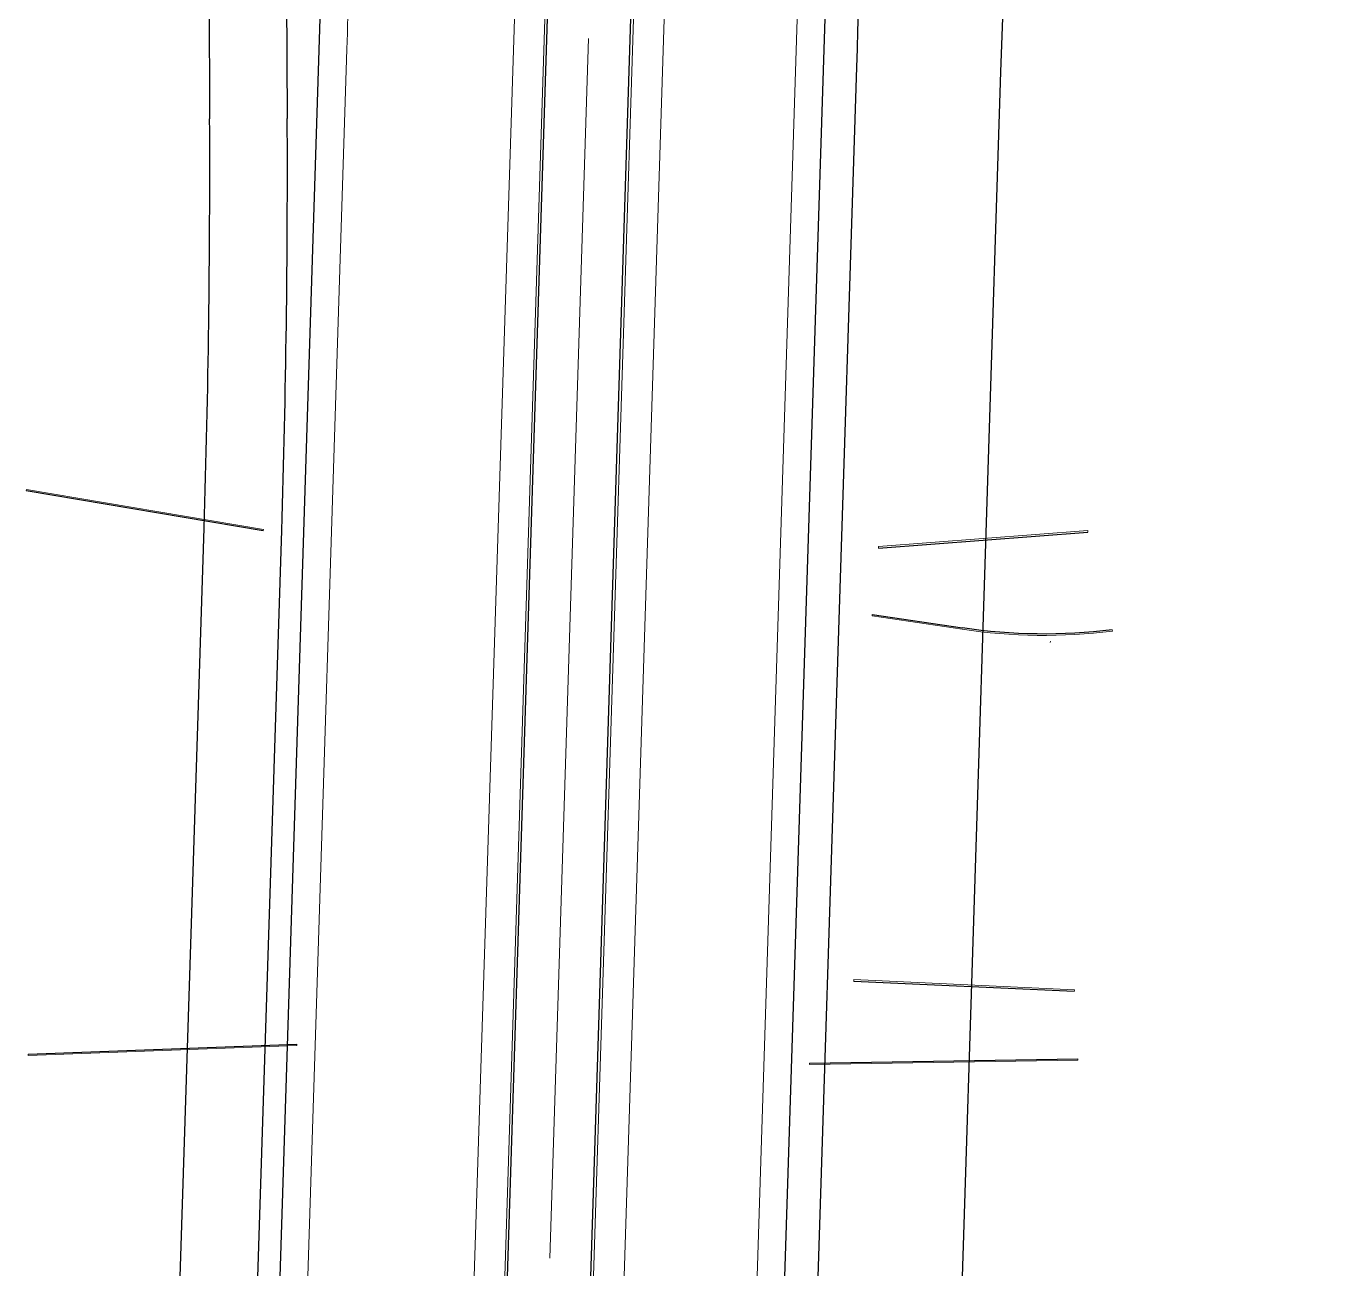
# Model space of a CAD drawing. Extents: x 2536801 to 2538856, y 7112140 to 7131569.
# Drawn here: x 2537790.4 to 2538262.4, y 7120058.1 to 7120506.2 of the extents above; entities that cross this region are included whole.
import ezdxf

# ---------------------------------------------------------------- set-up
doc = ezdxf.new("R2010")
doc.units = 0
doc.header["$LTSCALE"] = 100
doc.header["$MEASUREMENT"] = 0
for name, color, linetype, lineweight in [('D_BOC_FR', 3, 'Continuous', 13), ('D_CTB_1', 2, 'Continuous', 0), ('D_EOS_ML', 7, 'Continuous', 30), ('D_EOT_ML', 7, 'Continuous', 13), ('D_EOT_RMP', 1, 'Continuous', 13), ('D_FOC_FR', 3, 'Continuous', 30)]:
    doc.layers.add(name, color=color, linetype=linetype, lineweight=lineweight)

msp = doc.modelspace()

# ---------------------------------------------------------------- linework, layer by layer
at = {"layer": 'D_BOC_FR', "lineweight": 0}
for p, q in [((2537790.37, 7120338.62), (2537790.46, 7120339.11)), ((2537875.98, 7120324.7), (2537790.46, 7120339.11)), ((2537875.89, 7120324.21), (2537875.98, 7120324.7)), ((2538097.79, 7120318.53), (2538173.33, 7120324.3)), ((2538173.33, 7120324.3), (2538173.37, 7120323.8)), ((2538097.83, 7120318.03), (2538097.79, 7120318.53)), ((2538095.5, 7120293.57), (2538095.57, 7120294.06)), ((2538095.5, 7120293.57), (2538127.99, 7120288.72)), ((2538182.1, 7120288.53), (2538182.16, 7120288.04)), ((2538159.83, 7120284.47), (2538159.76, 7120283.98)), ((2538088.86, 7120161.77), (2538088.89, 7120162.44)), ((2538168.45, 7120158.76), (2538088.89, 7120162.44)), ((2538168.42, 7120158.09), (2538168.45, 7120158.76)), ((2537791.07, 7120134.99), (2537888.05, 7120138.67)), ((2537888.03, 7120139.17), (2537888.05, 7120138.67)), ((2537791.07, 7120134.99), (2537791.06, 7120135.49)), ((2538072.92, 7120132.25), (2538072.93, 7120131.75)), ((2538072.93, 7120131.75), (2538169.76, 7120133.32)), ((2538169.76, 7120133.32), (2538169.75, 7120133.82))]:
    msp.add_line(p, q, dxfattribs=at)
at = {"layer": 'D_BOC_FR', "lineweight": 0, "extrusion": (0, 0, -1)}
msp.add_arc((-2538157.57, 7120487.03), 200.5, 262.9575, 278.4849, dxfattribs=at)
at = {"layer": 'D_CTB_1', "linetype": 'Continuous', "lineweight": 0, "ltscale": 0.025}
for p, q in [((2537962.61, 7120042.5), (2538047.63, 7122711.15)), ((2537937.91, 7118262.38), (2538010.07, 7120527.23)), ((2537979.24, 7120061.98), (2537993.25, 7120501.76))]:
    msp.add_line(p, q, dxfattribs=at)
at = {"layer": 'D_EOS_ML'}
for p, q in [((2537858.55, 7116745.35), (2538220.42, 7128102.78)), ((2537888.54, 7116744.4), (2538250.41, 7128101.82)), ((2538057.19, 7119839.38), (2538136.8, 7122338.12)), ((2537872.4, 7119754.94), (2537897.12, 7120530.61))]:
    msp.add_line(p, q, dxfattribs=at)
at = {"layer": 'D_EOT_ML'}
for p, q in [((2537846.56, 7116745.74), (2538208.43, 7128103.16)), ((2537900.53, 7116744.02), (2538262.4, 7128101.44)), ((2538047.19, 7119839.7), (2538192.69, 7124406.1)), ((2537883.46, 7119787.91), (2537906.08, 7120497.89))]:
    msp.add_line(p, q, dxfattribs=at)
at = {"layer": 'D_EOT_RMP'}
msp.add_arc((2536406.84, 7120545.66), 1500, 358.17507, 1.70597, dxfattribs=at)
at = {"layer": 'D_FOC_FR'}
for p, q in [((2537881.54, 7121076.19), (2537884.54, 7120472.93)), ((2537854.98, 7120785.72), (2537856.54, 7120472.79)), ((2538070.34, 7119875.33), (2538089.97, 7120491.45)), ((2538122.31, 7119873.67), (2538141.94, 7120489.8)), ((2537875.89, 7120324.21), (2537790.37, 7120338.62)), ((2537844.19, 7119999.96), (2537854.56, 7120325.22)), ((2537868.08, 7119870.44), (2537882.54, 7120324.33)), ((2538097.83, 7120318.03), (2538173.37, 7120323.8)), ((2538095.57, 7120294.06), (2538128.06, 7120289.21)), ((2538168.42, 7120158.09), (2538088.86, 7120161.77)), ((2537791.06, 7120135.49), (2537888.03, 7120139.17)), ((2538072.92, 7120132.25), (2538169.75, 7120133.82))]:
    msp.add_line(p, q, dxfattribs=at)
at = {"layer": 'D_FOC_FR', "extrusion": (0, 0, -1)}
for centre, radius, start, end in [((-2544124.91, 7120299.17), 6038, 1.824925, 3.814986), ((-2544124.91, 7120299.17), 5986, 1.824925, 3.814986), ((-2538157.57, 7120487.03), 200, 262.9575, 278.4849)]:
    msp.add_arc(centre, radius, start, end, dxfattribs=at)
at = {"layer": 'D_FOC_FR'}
for radius in [4008, 4036]:
    msp.add_arc((2533848.59, 7120452.86), radius, 358.17507, 0.28496, dxfattribs=at)

doc.saveas('drawing.dxf')
